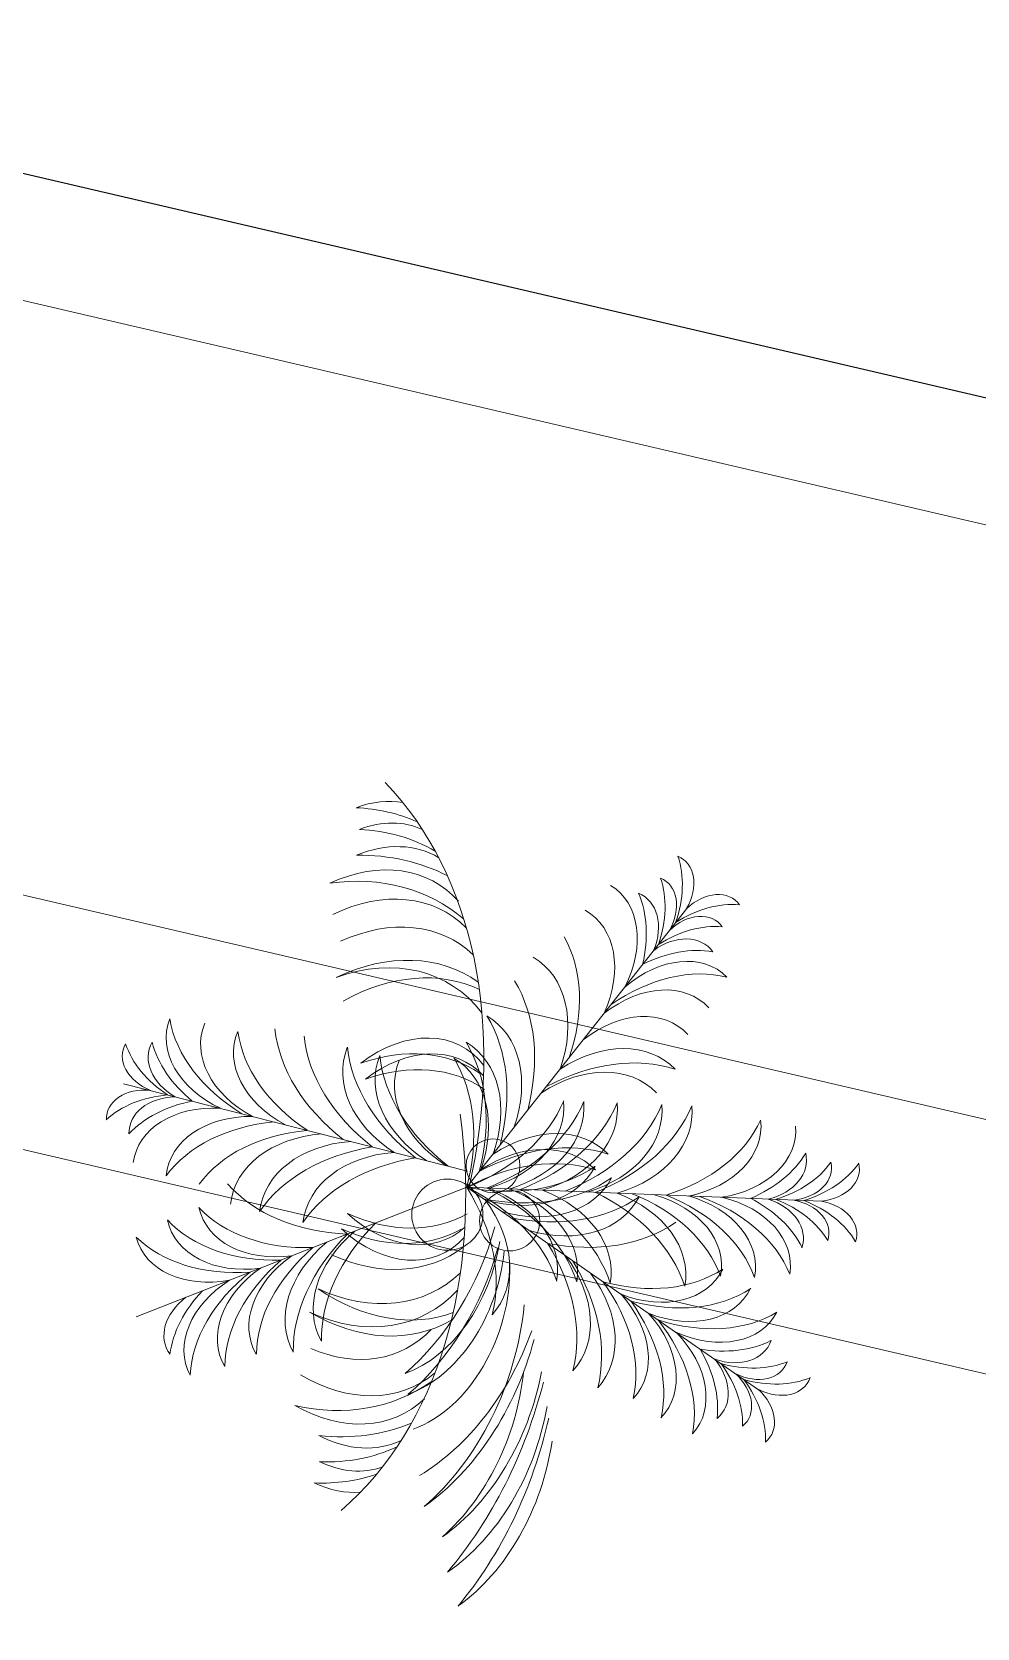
# Model space of a CAD drawing. Header units: millimetres. Extents: x 474016 to 477875, y 2288607 to 2292200.
# Drawn here: x 474246.6 to 474258.04, y 2289318.36 to 2289337.67 of the extents above; entities that cross this region are included whole.
import ezdxf

# ---------------------------------------------------------------- set-up
doc = ezdxf.new("R2010")
doc.units = ezdxf.units.MM
doc.header["$LTSCALE"] = 50
for name, color, linetype, lineweight in [('BANQUETA', 251, 'Continuous', 5), ('JARDIN-HP', 64, 'Continuous', 5), ('JARDINES', 98, 'Continuous', 13)]:
    doc.layers.add(name, color=color, linetype=linetype, lineweight=lineweight)
doc.layers.add('CVL_LOTIF', color=1, linetype='Continuous')

# ---------------------------------------------------------------- blocks, each defined once
blk = doc.blocks.new('A$C41BB26E9')
at = {"color": 0}
for p in [(1.999, 1.925), (3.251, -3.539)]:
    blk.add_line(p, (2.054, -0.938), dxfattribs=at)
at = {"color": 56}
for p, q in [((3.546, 1.506), (2.054, -0.938)), ((-0.293, 0.701), (2.054, -0.938)), ((1.382, -3.752), (1.923, -0.941))]:
    blk.add_line(p, q, dxfattribs=at)
for centre, radius in [((2.303, -0.578), 0.243), ((1.869, -0.738), 0.217), ((2.284, -1.082), 0.287)]:
    blk.add_circle(centre, radius)
at = {"color": 56, "true_color": 0x7a7a00}
for centre, major_axis, ratio, start_param, end_param in [((1.739, 1.845), (-0.007, 0.369), 0.723404, -1.366779, 0.20531), ((1.417, 1.375), (-0.018, 0.909), 0.723404, -1.121531, -0.433471), ((2.262, 1.855), (-0.007, 0.369), 0.723404, -0.20531, 1.366779), ((2.602, 1.398), (-0.018, 0.909), 0.723404, 0.433471, 1.121531), ((1.743, 1.62), (-0.007, 0.369), 0.723404, -1.366779, 0.20531), ((1.421, 1.15), (-0.018, 0.909), 0.723404, -1.121531, -0.433471), ((2.266, 1.63), (-0.007, 0.369), 0.723404, -0.20531, 1.366779), ((2.606, 1.173), (-0.018, 0.909), 0.723404, 0.433471, 1.121531), ((1.695, 1.314), (-0.009, 0.47), 0.723404, -1.190837, 0.194817), ((2.326, 1.326), (-0.009, 0.47), 0.723404, -0.194817, 1.190837), ((2.76, 1.355), (0.473, 0.776), 0.723404, -1.121531, -0.433471), ((3.283, 1.579), (0.192, 0.315), 0.723404, -1.366779, 0.20531), ((1.473, 0.902), (-0.015, 0.782), 0.723404, -1.305586, 0.091225), ((1.346, 0.731), (-0.022, 1.114), 0.723404, -0.994705, -0.373636), ((2.697, 0.758), (-0.022, 1.114), 0.723404, 0.373636, 0.994705), ((2.564, 0.923), (-0.015, 0.782), 0.723404, -0.091225, 1.305586), ((2.925, 0.425), (-0.026, 1.348), 0.723404, 0.312027, 1.166602), ((3.166, 1.386), (0.192, 0.315), 0.723404, -1.366779, 0.20531), ((2.642, 1.163), (0.473, 0.776), 0.723404, -1.121531, -0.433471), ((2.552, 0.926), (0.407, 0.667), 0.723404, -1.305586, 0.091225), ((1.99, 0.678), (0.702, 1.151), 0.723404, -1.166602, -0.312027), ((2.961, 1.155), (0.245, 0.401), 0.723404, -1.190837, 0.194817), ((2.354, 0.85), (0.58, 0.951), 0.723404, -0.994705, -0.373636), ((3.771, 0.738), (0.473, 0.776), 0.723404, 0.433471, 1.121531), ((3.73, 1.306), (0.192, 0.315), 0.723404, -0.20531, 1.366779), ((1.457, 0.572), (-0.016, 0.83), 0.723404, -1.24346, 0.110756), ((2.593, 0.594), (-0.016, 0.83), 0.723404, -0.110756, 1.24346), ((2.954, 0.066), (-0.027, 1.414), 0.723404, 0.281779, 1.115718), ((3.613, 1.114), (0.192, 0.315), 0.723404, -0.20531, 1.366779), ((1.116, 0.031), (-0.027, 1.414), 0.723404, -1.115718, -0.281779), ((2.361, 0.656), (0.432, 0.708), 0.723404, -1.24346, 0.110756), ((1.784, 0.383), (0.737, 1.208), 0.723404, -1.115718, -0.281779), ((3.5, 0.826), (0.245, 0.401), 0.723404, -0.194817, 1.190837), ((3.654, 0.546), (0.473, 0.776), 0.723404, 0.433471, 1.121531), ((2.599, 0.32), (-0.016, 0.83), 0.723404, -0.110756, 1.24346), ((2.219, 0.422), (0.432, 0.708), 0.723404, -1.24346, 0.110756), ((1.641, 0.149), (0.737, 1.208), 0.723404, -1.115718, -0.281779), ((3.484, 0.358), (0.407, 0.667), 0.723404, -0.091225, 1.305586), ((3.508, 0.147), (0.58, 0.951), 0.723404, 0.373636, 0.994705), ((-0.082, 0.873), (-0.303, 0.211), 0.723404, -0.20531, 1.366779), ((0.487, 0.878), (-0.745, 0.52), 0.723404, 0.433471, 1.121531), ((0.849, 0.569), (-0.641, 0.447), 0.723404, -0.091225, 1.305586), ((1.464, 0.568), (-1.105, 0.772), 0.723404, 0.312027, 1.166602), ((2.96, -0.208), (-0.027, 1.414), 0.723404, 0.281779, 1.115718), ((3.521, -0.256), (0.702, 1.151), 0.723404, 0.312027, 1.166602), ((0.102, 0.744), (-0.303, 0.211), 0.723404, -0.20531, 1.366779), ((0.672, 0.75), (-0.745, 0.52), 0.723404, 0.433471, 1.121531), ((0.383, 0.614), (-0.385, 0.269), 0.723404, -0.194817, 1.190837), ((1.061, 0.579), (-0.913, 0.638), 0.723404, 0.373636, 0.994705), ((1.133, 0.399), (-0.68, 0.475), 0.723404, -0.110756, 1.24346), ((3.332, 0.064), (0.432, 0.708), 0.723404, -0.110756, 1.24346), ((1.38, -0.167), (-0.02, 1.008), 0.723404, -1.13012, 0.094138), ((1.008, -0.803), (-0.033, 1.69), 0.723404, -1.023266, -0.261161), ((2.699, -0.141), (-0.02, 1.008), 0.723404, -0.094138, 1.13012), ((3.095, -0.763), (-0.033, 1.69), 0.723404, 0.261161, 1.023266), ((3.353, -0.575), (0.737, 1.208), 0.723404, 0.281779, 1.115718), ((-0.382, 0.443), (-0.303, 0.211), 0.723404, -1.366779, 0.20531), ((-0.191, -0.093), (-0.745, 0.52), 0.723404, -1.121531, -0.433471), ((1.357, 0.242), (-0.68, 0.475), 0.723404, -0.110756, 1.24346), ((1.789, 0.052), (-0.827, 0.577), 0.723404, -0.094138, 1.13012), ((2.525, 0.007), (-1.386, 0.967), 0.723404, 0.261161, 1.023266), ((1.118, -0.469), (0.88, 1.443), 0.723404, -1.023266, -0.261161), ((3.189, -0.169), (0.432, 0.708), 0.723404, -0.110756, 1.24346), ((-0.197, 0.314), (-0.303, 0.211), 0.723404, -1.366779, 0.20531), ((-0.006, -0.222), (-0.745, 0.52), 0.723404, -1.121531, -0.433471), ((0.022, 0.096), (-0.385, 0.269), 0.723404, -1.190837, 0.194817), ((1.988, -0.087), (-0.827, 0.577), 0.723404, -0.094138, 1.13012), ((1.385, -0.41), (-0.02, 1.008), 0.723404, -1.13012, 0.094138), ((1.013, -1.046), (-0.033, 1.69), 0.723404, -1.023266, -0.261161), ((3.21, -0.808), (0.737, 1.208), 0.723404, 0.281779, 1.115718), ((0.224, -0.326), (-0.641, 0.447), 0.723404, -1.305586, 0.091225), ((0.288, -0.529), (-0.913, 0.638), 0.723404, -0.994705, -0.373636), ((1.586, -0.44), (0.525, 0.861), 0.723404, -1.13012, 0.094138), ((0.93, -0.777), (0.88, 1.443), 0.723404, -1.023266, -0.261161), ((3.026, -0.612), (0.525, 0.861), 0.723404, -0.094138, 1.13012), ((1.391, -0.77), (-0.02, 1.008), 0.723404, -1.13012, 0.094138), ((2.71, -0.744), (-0.02, 1.008), 0.723404, -0.094138, 1.13012), ((3.107, -1.365), (-0.033, 1.69), 0.723404, 0.261161, 1.023266), ((3.026, -1.349), (0.88, 1.443), 0.723404, 0.261161, 1.023266), ((0.482, -0.534), (-0.68, 0.475), 0.723404, -1.24346, 0.110756), ((1.02, -1.406), (-0.033, 1.69), 0.723404, -1.023266, -0.261161), ((2.505, -0.448), (-0.827, 0.577), 0.723404, -0.094138, 1.13012), ((3.24, -0.493), (-1.386, 0.967), 0.723404, 0.261161, 1.023266), ((1.445, -0.67), (0.525, 0.861), 0.723404, -1.13012, 0.094138), ((0.79, -1.007), (0.88, 1.443), 0.723404, -1.023266, -0.261161), ((2.9, -0.819), (0.525, 0.861), 0.723404, -0.094138, 1.13012), ((1.397, -1.04), (-0.02, 1.008), 0.723404, -1.13012, 0.094138), ((2.638, -0.541), (-0.827, 0.577), 0.723404, -0.094138, 1.13012), ((3.373, -0.586), (-1.386, 0.967), 0.723404, 0.261161, 1.023266), ((1.361, -0.809), (0.525, 0.861), 0.723404, -1.13012, 0.094138), ((0.705, -1.146), (0.88, 1.443), 0.723404, -1.023266, -0.261161), ((2.716, -1.014), (-0.02, 1.008), 0.723404, -0.094138, 1.13012), ((2.9, -1.556), (0.88, 1.443), 0.723404, 0.261161, 1.023266), ((0.944, -1.284), (-1.16, 0.81), 0.723404, -1.115718, -0.281779), ((1.025, -1.676), (-0.033, 1.69), 0.723404, -1.023266, -0.261161), ((3.112, -1.635), (-0.033, 1.69), 0.723404, 0.261161, 1.023266), ((1.034, -1.03), (-0.827, 0.577), 0.723404, -1.13012, 0.094138), ((1.4, -1.202), (-0.02, 1.008), 0.723404, -1.13012, 0.094138), ((1.028, -1.838), (-0.033, 1.69), 0.723404, -1.023266, -0.261161), ((2.719, -1.176), (-0.02, 1.008), 0.723404, -0.094138, 1.13012), ((3.115, -1.797), (-0.033, 1.69), 0.723404, 0.261161, 1.023266), ((3.47, -1.48), (-1.656, 0.402), 0.714286, 3.88992, 4.86288), ((3.29, -2.282), (-2.814, 0.683), 0.714286, 4.170125, 4.780311), ((3.78, -1.381), (-1.599, 0.388), 0.714286, 3.86745, 4.883323), ((3.704, -2.103), (-2.624, 0.637), 0.714286, 4.179349, 4.820469), ((4.122, -1.283), (-1.534, 0.372), 0.714286, 3.888492, 4.926001), ((2.716, -1.653), (-1.879, 0.456), 0.714286, 3.806569, 4.639337), ((1.528, -1.375), (-0.827, 0.577), 0.723404, -1.13012, 0.094138), ((2.487, -1.496), (0.525, 0.861), 0.723404, -0.094138, 1.13012), ((2.952, -1.39), (-1.112, 0.27), 0.714286, 3.627505, 5.149011), ((3.161, -1.824), (-1.864, 0.452), 0.714286, 3.982805, 4.982914), ((3.658, -1.569), (-1.56, 0.378), 0.714286, 4.003422, 4.972752), ((1.824, -2.05), (-1.386, 0.967), 0.723404, -1.023266, -0.261161), ((2.487, -2.233), (0.88, 1.443), 0.723404, 0.261161, 1.023266), ((2.675, -1.447), (-1.112, 0.27), 0.714286, 3.627505, 4.993486), ((2.046, -2.205), (-1.386, 0.967), 0.723404, -1.023266, -0.261161), ((1.883, -1.622), (-0.827, 0.577), 0.723404, -1.13012, 0.094138), ((2.098, -2.039), (-1.864, 0.452), 0.714286, 3.982805, 4.744909), ((2.508, -1.48), (-1.112, 0.27), 0.714286, 3.627505, 4.912474), ((2.265, -2.005), (-1.864, 0.452), 0.714286, 3.982805, 4.744909), ((1.939, -1.971), (-1.507, 0.812), 0.72, -0.270525, 0.729584), ((1.834, -1.504), (-0.899, 0.484), 0.72, -0.281097, 1.084884), ((1.96, -1.46), (-0.899, 0.484), 0.72, -0.200085, 1.084884), ((2.619, -1.732), (-1.507, 0.812), 0.72, -0.03252, 0.729584), ((2.178, -2.298), (-1.386, 0.967), 0.723404, -1.023266, -0.261161), ((2.745, -1.688), (-1.507, 0.812), 0.72, -0.03252, 0.729584), ((2.016, -1.667), (-1.52, 0.819), 0.72, 0.073052, 0.90582), ((0.804, -1.812), (1.484, 0.855), 0.72, -0.729584, 0.03252), ((1.582, -1.562), (0.885, 0.51), 0.72, -1.084884, 0.200085), ((0.931, -1.853), (1.484, 0.855), 0.72, -0.729584, 0.03252), ((1.71, -1.602), (0.885, 0.51), 0.72, -1.084884, 0.281097), ((1.144, -1.921), (1.484, 0.855), 0.72, -0.729584, 0.12698), ((1.426, -2.011), (1.484, 0.855), 0.72, -0.729584, 0.213498), ((1.617, -2.072), (1.484, 0.855), 0.72, -0.729584, 0.270525), ((1.531, -1.771), (1.496, 0.862), 0.72, -0.90582, -0.073052), ((1.643, -1.929), (1.52, 0.876), 0.72, -0.831119, 0.049618), ((0.867, -1.982), (-1.241, 0.668), 0.72, -0.213612, 0.823897), ((1.917, -2.392), (-2.123, 1.143), 0.72, -0.10808, 0.53304), ((1.154, -1.911), (-1.293, 0.697), 0.72, -0.170934, 0.844939), ((1.033, -0.039), (0.319, 1.659), 0.723404, 3.402754, 4.164858), ((1.322, -0.57), (0.19, 0.99), 0.723404, 3.047455, 4.271712), ((2.401, -1.99), (1.273, 0.733), 0.72, -0.844939, 0.170934), ((1.652, -2.492), (2.089, 1.203), 0.72, -0.53304, 0.10808), ((1.981, -2.43), (-2.379, 1.282), 0.72, 0.051792, 0.431948), ((1.292, -0.729), (0.19, 0.99), 0.723404, 3.047455, 4.271712), ((2.69, -2.053), (1.221, 0.704), 0.72, -0.823897, 0.213612), ((1.589, -2.532), (2.342, 1.349), 0.72, -0.431948, -0.051792), ((1.482, -2.459), (-2.105, 1.134), 0.72, 0.016555, 0.382187), ((0.429, -1.859), (-1.012, 0.545), 0.72, 0.006837, 0.780102), ((0.982, -0.304), (0.319, 1.659), 0.723404, 3.402754, 4.164858), ((3.032, -0.698), (0.319, 1.659), 0.723404, 2.118327, 2.880431), ((3.123, -1.917), (0.996, 0.574), 0.72, -0.780102, -0.006837), ((2.089, -2.546), (2.072, 1.193), 0.72, -0.382187, -0.016555), ((1.309, -2.496), (-2.105, 1.134), 0.72, 0.093724, 0.382187), ((0.097, -1.885), (-0.877, 0.472), 0.72, 0.078285, 0.75224), ((1.241, -0.994), (0.19, 0.99), 0.723404, 3.047455, 4.271712), ((2.536, -1.243), (0.19, 0.99), 0.723404, 2.011473, 3.235731), ((3.456, -1.934), (0.863, 0.497), 0.72, -0.75224, -0.078285), ((2.262, -2.578), (2.072, 1.193), 0.72, -0.382187, -0.093724), ((-0.076, -1.922), (-0.877, 0.472), 0.72, 0.267806, 0.75224), ((3.63, -1.966), (0.863, 0.497), 0.72, -0.75224, -0.267806), ((0.914, -0.658), (0.319, 1.659), 0.723404, 3.402754, 4.164858), ((2.964, -1.052), (0.319, 1.659), 0.723404, 2.118327, 2.880431), ((2.468, -1.597), (0.19, 0.99), 0.723404, 2.011473, 3.235731), ((0.868, -0.896), (0.319, 1.659), 0.723404, 3.402754, 4.164858), ((2.422, -1.835), (0.19, 0.99), 0.723404, 2.011473, 3.235731), ((0.885, -1.467), (0.267, 1.389), 0.723404, 3.423371, 4.25731), ((2.691, -1.814), (0.267, 1.389), 0.723404, 2.025875, 2.859814), ((1.129, -2.058), (0.157, 0.815), 0.723404, 3.030837, 4.385053), ((2.639, -2.083), (0.267, 1.389), 0.723404, 2.025875, 2.859814), ((1.077, -2.327), (0.157, 0.815), 0.723404, 3.030837, 4.385053), ((2.193, -2.542), (0.157, 0.815), 0.723404, 1.898132, 3.252348), ((0.788, -2.093), (0.255, 1.324), 0.723404, 3.45362, 4.308195), ((1.037, -2.655), (0.148, 0.768), 0.723404, 3.050367, 4.447179), ((2.109, -2.861), (0.148, 0.768), 0.723404, 1.836006, 3.232818), ((0.941, -2.466), (0.21, 1.094), 0.723404, 3.515228, 4.136297), ((2.268, -2.721), (0.21, 1.094), 0.723404, 2.146888, 2.767957), ((1.806, -3.218), (0.089, 0.462), 0.723404, 1.950755, 3.33641), ((0.944, -2.891), (0.172, 0.893), 0.723404, 3.575063, 4.263123), ((2.108, -3.115), (0.172, 0.893), 0.723404, 2.020062, 2.708122), ((1.181, -3.408), (0.07, 0.363), 0.723404, 2.936283, 4.508372), ((1.695, -3.507), (0.07, 0.363), 0.723404, 1.774814, 3.346903)]:
    blk.add_ellipse(centre, major_axis=major_axis, ratio=ratio, start_param=start_param, end_param=end_param, dxfattribs=at)
at = {"color": 56}
for centre, major_axis, ratio, start_param, end_param in [((3.011, -1.71), (-1.909, 0.463), 0.714286, 3.88127, 4.762007), ((1.75, -1.53), (-0.827, 0.577), 0.723404, -1.13012, 0.094138), ((2.383, -4.345), (-3.881, 2.091), 0.72, -1.122445, -0.180287), ((1.425, -1.854), (-1.339, 0.721), 0.72, -0.150491, 0.822469), ((1.909, -1.829), (-1.544, 0.832), 0.72, -0.049618, 0.831119), ((2.147, -2.08), (1.242, 0.715), 0.72, -0.708967, 0.260363), ((1.186, -3.099), (0.089, 0.462), 0.723404, 2.946776, 4.33243)]:
    blk.add_ellipse(centre, major_axis=major_axis, ratio=ratio, start_param=start_param, end_param=end_param, dxfattribs=at)
at = {"color": 0}
for centre, major_axis, ratio, start_param, end_param in [((1.529, -1.844), (-1.386, 0.967), 0.723404, -1.023266, -0.261161), ((1.242, -4.458), (3.82, 2.201), 0.72, 0.180287, 1.122445)]:
    blk.add_ellipse(centre, major_axis=major_axis, ratio=ratio, start_param=start_param, end_param=end_param, dxfattribs=at)
at = {"color": 56, "true_color": 0x7a7a00, "extrusion": (0, 0, -1)}
for centre, major_axis, start_param, end_param in [((2.966, -0.422), (-0.706, 1.535), 3.402754, 4.164858), ((1.171, -1.515), (-0.706, 1.535), 2.118327, 2.880431), ((2.88, -1.154), (-0.421, 0.916), 3.047455, 4.271712), ((3.068, -0.643), (-0.706, 1.535), 3.402754, 4.164858), ((2.981, -1.375), (-0.421, 0.916), 3.047455, 4.271712), ((1.517, -1.97), (-0.591, 1.285), 2.025875, 2.859814), ((3.187, -1.201), (-0.591, 1.285), 3.423371, 4.25731), ((2.059, -2.309), (-0.347, 0.754), 1.898132, 3.252348), ((3.092, -1.834), (-0.347, 0.754), 3.030837, 4.385053), ((1.632, -2.219), (-0.591, 1.285), 2.025875, 2.859814), ((3.302, -1.45), (-0.591, 1.285), 3.423371, 4.25731), ((2.174, -2.557), (-0.347, 0.754), 1.898132, 3.252348), ((3.206, -2.082), (-0.347, 0.754), 3.030837, 4.385053), ((1.802, -2.536), (-0.563, 1.225), 1.974991, 2.829566), ((3.432, -1.787), (-0.563, 1.225), 3.45362, 4.308195), ((2.332, -2.848), (-0.327, 0.71), 1.836006, 3.232818), ((3.324, -2.392), (-0.327, 0.71), 3.050367, 4.447179), ((3.372, -2.185), (-0.465, 1.012), 3.515228, 4.136297), ((3.285, -2.858), (-0.196, 0.427), 2.946776, 4.33243)]:
    blk.add_ellipse(centre, major_axis=major_axis, ratio=0.723404, start_param=start_param, end_param=end_param, dxfattribs=at)

msp = doc.modelspace()

# ---------------------------------------------------------------- linework, layer by layer
at = {"layer": 'BANQUETA'}
msp.add_lwpolyline([(474140.726, 2289359.067), (474262.464, 2289330.696, 0.414214), (474264.866, 2289332.19), (474275.987, 2289379.911, 0.414214), (474274.493, 2289382.313), (474152.755, 2289410.684)], format="xyb", dxfattribs=at)
at = {"layer": 'CVL_LOTIF'}
msp.add_lwpolyline([(474265.641, 2289344.331), (474241.294, 2289350.005), (474238.457, 2289337.831), (474262.804, 2289332.157)], close=True, dxfattribs=at)
at = {"layer": 'JARDINES'}
msp.add_lwpolyline([(474260.875, 2289323.879, -0.388075), (474260.194, 2289320.957), (474150.143, 2289346.604, -0.386646), (474150.824, 2289349.526)], format="xyb", close=True, dxfattribs=at)

# ---------------------------------------------------------------- block references
at = {"layer": 'JARDIN-HP', "color": 8, "xscale": 1.499999999826813, "yscale": 1.499999999826813, "zscale": 1.499999999826813, "rotation": 266.6565195172511}
msp.add_blockref('A$C41BB26E9', (474253.447, 2289326.688), dxfattribs=at)

doc.saveas('drawing.dxf')
